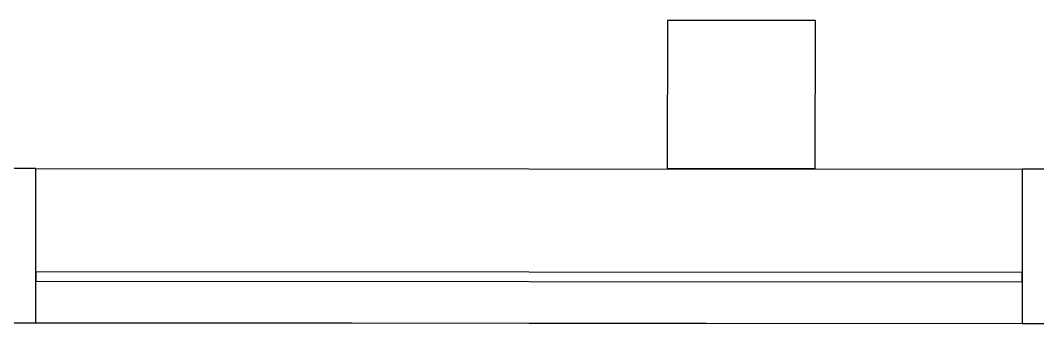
# Model space of a CAD drawing. Header units: metres. Extents: x 2.3 to 42.8, y 0.9 to 31.9.
# Drawn here: x 26.468 to 27.118, y 9.467 to 9.665 of the extents above; entities that cross this region are included whole.
import ezdxf

# ---------------------------------------------------------------- set-up
doc = ezdxf.new("R2010")
doc.units = ezdxf.units.M
doc.layers.add('ARREDI', color=9, linetype='Continuous')
doc.layers.add('PARETI_STRUTTURE', color=7, linetype='Continuous')

msp = doc.modelspace()

# ---------------------------------------------------------------- linework, layer by layer
at = {"layer": 'ARREDI'}
msp.add_lwpolyline([(27.10824, 9.50452), (26.47826, 9.50496), (26.47826, 9.49906), (27.10824, 9.49861)], close=True, dxfattribs=at)
at = {"layer": 'PARETI_STRUTTURE'}
for points in [[(26.88156, 9.57094), (26.97606, 9.57086), (26.97614, 9.66536), (26.88164, 9.66544)], [(26.47831, 9.57092), (26.45863, 9.57093), (26.45855, 9.4725), (26.47824, 9.47249)], [(27.12798, 9.57045), (27.1083, 9.57047), (27.10821, 9.47204), (27.12791, 9.47202)]]:
    msp.add_lwpolyline(points, close=True, dxfattribs=at)
for points in [[(26.47831, 9.57092), (27.1083, 9.57047)], [(25.82857, 9.47303), (34.11605, 9.46683)], [(26.47824, 9.47248), (27.10823, 9.47204)]]:
    msp.add_lwpolyline(points, dxfattribs=at)

doc.saveas('drawing.dxf')
